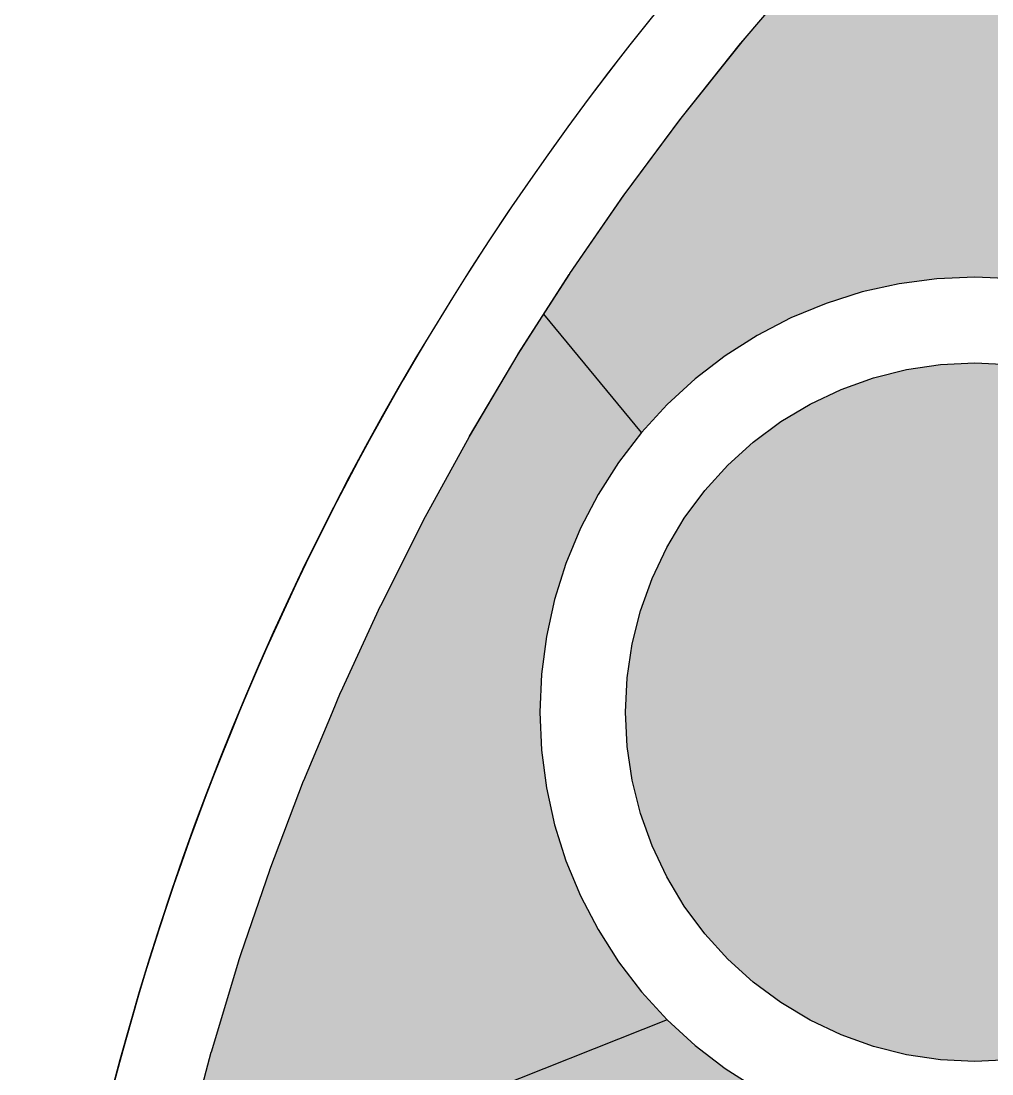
# Model space of a CAD drawing. Header units: millimetres. Extents: x -3894 to -3474, y -291 to 6.
# Drawn here: x -3755.86 to -3744.47, y -77.67 to -65.32 of the extents above; entities that cross this region are included whole.
import ezdxf

# ---------------------------------------------------------------- set-up
doc = ezdxf.new("R2010")
doc.units = ezdxf.units.MM
doc.layers.add('BLACK', color=7, linetype='Continuous')

msp = doc.modelspace()

# ---------------------------------------------------------------- hatches: boundary and pattern name
h = msp.add_hatch(color=256)
h.dxf.hatch_style = 1
h.paths.add_polyline_path([(-3740.744450646564, -72.23588638751855), (-3740.879999646564, -71.85705138751854), (-3741.052028646563, -71.49332638751855), (-3741.258880646564, -71.14821538751855), (-3741.498562646564, -70.82504138751855), (-3741.768767646563, -70.52691538751854), (-3742.066893646564, -70.25671038751855), (-3742.390067646564, -70.01702838751854), (-3742.735178646564, -69.81017638751854), (-3743.098903646563, -69.63814738751854), (-3743.477738646563, -69.50259838751855), (-3743.868035646564, -69.40483338751855), (-3744.266035646564, -69.34579638751853), (-3744.667905646564, -69.32605338751854), (-3745.069775646564, -69.34579638751853), (-3745.467775646563, -69.40483338751855), (-3745.858072646564, -69.50259838751855), (-3746.236907646564, -69.63814738751854), (-3746.600632646564, -69.81017638751854), (-3746.945743646564, -70.01702838751854), (-3747.268917646564, -70.25671038751855), (-3747.567043646564, -70.52691538751854), (-3747.837248646564, -70.82504138751855), (-3748.076930646564, -71.14821538751855), (-3748.283782646564, -71.49332638751856), (-3748.455811646564, -71.85705138751852), (-3748.591360646564, -72.23588638751855), (-3748.689125646564, -72.62618338751855), (-3748.748162646564, -73.02418338751855), (-3748.767905646564, -73.42605338751855), (-3748.748162646564, -73.82792338751855), (-3748.689125646564, -74.22592338751855), (-3748.591360646564, -74.61622038751855), (-3748.455811646564, -74.99505538751853), (-3748.283782646564, -75.35878038751855), (-3748.076930646564, -75.70389138751855), (-3747.837248646564, -76.02706538751856), (-3747.567043646564, -76.32519138751852), (-3747.268917646564, -76.59539638751855), (-3746.945743646564, -76.83507838751854), (-3746.600632646564, -77.04193038751853), (-3746.236907646564, -77.21395938751854), (-3745.858072646564, -77.34950838751854), (-3745.467775646563, -77.44727338751855), (-3745.069775646564, -77.50631038751854), (-3744.667905646564, -77.52605338751854), (-3744.266035646564, -77.50631038751854), (-3743.868035646564, -77.44727338751855), (-3743.477738646563, -77.34950838751854), (-3743.098903646563, -77.21395938751854), (-3742.735178646564, -77.04193038751853), (-3742.390067646564, -76.83507838751854), (-3742.066893646564, -76.59539638751855), (-3741.768767646563, -76.32519138751853), (-3741.498562646564, -76.02706538751855), (-3741.258880646564, -75.70389138751855), (-3741.052028646563, -75.35878038751855), (-3740.879999646564, -74.99505538751853), (-3740.744450646564, -74.61622038751855), (-3740.646685646564, -74.22592338751855), (-3740.587648646564, -73.82792338751855), (-3740.567905646564, -73.42605338751855), (-3740.587648646564, -73.02418338751855), (-3740.646685646564, -72.62618338751855)])
h.paths.add_polyline_path([(-3718.421685646564, -59.62092338751853), (-3718.362648646564, -59.22292338751852), (-3718.342905646564, -58.82105338751851), (-3718.362648646564, -58.41918338751852), (-3718.421685646564, -58.02118338751856), (-3718.519450646564, -57.6308863875185), (-3718.654999646564, -57.25205138751848), (-3718.827028646564, -56.88832638751857), (-3719.033880646564, -56.54321538751854), (-3719.273562646564, -56.22004138751857), (-3719.543767646564, -55.92191538751848), (-3719.841893646564, -55.65171038751856), (-3720.165067646564, -55.41202838751856), (-3720.510178646564, -55.20517638751855), (-3720.873903646564, -55.03314738751854), (-3721.252738646564, -54.89759838751854), (-3721.643035646564, -54.79983338751853), (-3722.041035646564, -54.74079638751854), (-3722.442905646564, -54.72105338751854), (-3722.844775646563, -54.74079638751854), (-3723.242775646564, -54.79983338751853), (-3723.633072646564, -54.89759838751854), (-3724.011907646563, -55.03314738751853), (-3724.375632646564, -55.20517638751855), (-3724.720743646564, -55.41202838751855), (-3725.043917646564, -55.65171038751853), (-3725.342043646564, -55.92191538751854), (-3725.612248646564, -56.22004138751853), (-3725.851930646564, -56.54321538751854), (-3726.058782646563, -56.88832638751855), (-3726.230811646564, -57.25205138751855), (-3726.366360646564, -57.63088638751853), (-3726.464125646564, -58.02118338751853), (-3726.523162646564, -58.41918338751853), (-3726.542905646564, -58.82105338751855), (-3726.523162646564, -59.22292338751852), (-3726.464125646564, -59.62092338751856), (-3726.366360646564, -60.01122038751855), (-3726.230811646564, -60.39005538751854), (-3726.058782646563, -60.75378038751857), (-3725.851930646564, -61.09889138751855), (-3725.612248646564, -61.4220653875185), (-3725.342043646564, -61.72019138751858), (-3725.043917646564, -61.99039638751853), (-3724.720743646564, -62.23007838751856), (-3724.375632646564, -62.43693038751855), (-3724.011907646563, -62.60895938751855), (-3723.633072646564, -62.74450838751854), (-3723.242775646564, -62.84227338751855), (-3722.844775646563, -62.90131038751855), (-3722.442905646564, -62.92105338751854), (-3722.041035646564, -62.90131038751855), (-3721.643035646564, -62.84227338751855), (-3721.252738646564, -62.74450838751855), (-3720.873903646564, -62.60895938751855), (-3720.510178646564, -62.43693038751854), (-3720.165067646564, -62.23007838751855), (-3719.841893646564, -61.99039638751856), (-3719.543767646564, -61.72019138751854), (-3719.273562646564, -61.42206538751853), (-3719.033880646564, -61.09889138751853), (-3718.827028646564, -60.75378038751855), (-3718.654999646564, -60.39005538751855), (-3718.519450646564, -60.01122038751859)])
h.paths.add_polyline_path([(-3696.137648646564, -73.82792338751851), (-3696.117905646563, -73.42605338751846), (-3696.137648646564, -73.02418338751859), (-3696.196685646564, -72.62618338751854), (-3696.294450646564, -72.23588638751858), (-3696.429999646564, -71.85705138751851), (-3696.602028646564, -71.49332638751862), (-3696.808880646563, -71.14821538751858), (-3697.048562646564, -70.82504138751851), (-3697.318767646564, -70.52691538751856), (-3697.616893646564, -70.25671038751855), (-3697.940067646564, -70.01702838751855), (-3698.285178646564, -69.81017638751854), (-3698.648903646564, -69.63814738751854), (-3699.027738646564, -69.50259838751855), (-3699.418035646564, -69.40483338751855), (-3699.816035646564, -69.34579638751853), (-3700.217905646564, -69.32605338751854), (-3700.619775646564, -69.34579638751853), (-3701.017775646564, -69.40483338751855), (-3701.408072646564, -69.50259838751855), (-3701.786907646564, -69.63814738751854), (-3702.150632646564, -69.81017638751854), (-3702.495743646564, -70.01702838751855), (-3702.818917646563, -70.25671038751855), (-3703.117043646564, -70.52691538751857), (-3703.387248646564, -70.82504138751852), (-3703.626930646564, -71.14821538751855), (-3703.833782646564, -71.49332638751855), (-3704.005811646564, -71.85705138751855), (-3704.141360646563, -72.23588638751856), (-3704.239125646563, -72.62618338751855), (-3704.298162646564, -73.02418338751849), (-3704.317905646564, -73.42605338751855), (-3704.298162646564, -73.82792338751861), (-3704.239125646563, -74.22592338751855), (-3704.141360646563, -74.61622038751854), (-3704.005811646564, -74.9950553875185), (-3703.833782646564, -75.35878038751855), (-3703.626930646564, -75.70389138751858), (-3703.387248646564, -76.02706538751853), (-3703.117043646564, -76.32519138751853), (-3702.818917646563, -76.59539638751852), (-3702.495743646564, -76.83507838751855), (-3702.150632646564, -77.04193038751852), (-3701.786907646564, -77.21395938751854), (-3701.408072646564, -77.34950838751854), (-3701.017775646564, -77.44727338751855), (-3700.619775646564, -77.50631038751854), (-3700.217905646564, -77.52605338751854), (-3699.816035646564, -77.50631038751854), (-3699.418035646564, -77.44727338751855), (-3699.027738646564, -77.34950838751854), (-3698.648903646564, -77.21395938751854), (-3698.285178646564, -77.04193038751853), (-3697.940067646564, -76.83507838751856), (-3697.616893646564, -76.59539638751856), (-3697.318767646564, -76.32519138751853), (-3697.048562646564, -76.02706538751856), (-3696.808880646563, -75.70389138751854), (-3696.602028646564, -75.35878038751855), (-3696.429999646564, -74.9950553875185), (-3696.294450646564, -74.61622038751857), (-3696.196685646564, -74.22592338751863)])
msp.add_hatch(color=256).paths.add_polyline_path([(-3737.946186937126, -61.8393479828081), (-3737.617107646564, -62.06977238751854), (-3737.269200248224, -62.2706359332997), (-3737.269195646564, -62.27063838751856), (-3737.152499646564, -62.32505438751855), (-3736.905117646564, -62.44041038751854), (-3736.527620646564, -62.57780838751854), (-3736.527614646564, -62.57780938751854), (-3736.527610646564, -62.57781138751855), (-3736.421942646564, -62.60612438751855), (-3736.139584646563, -62.68178238751855), (-3735.743963646564, -62.75154138751854), (-3735.543860931302, -62.76904738751857), (-3734.667526046202, -75.40130447505891), (-3740.143706646564, -75.78120238751853), (-3740.040878646564, -75.58367138751854), (-3739.870437646563, -75.17218938751854), (-3739.736507646563, -74.74741738751854), (-3739.640108646563, -74.31258938751854), (-3739.581973646564, -73.87101438751854), (-3739.562546646564, -73.42605338751855), (-3739.570590646564, -73.24180138751854), (-3739.581973646564, -72.98109238751854), (-3739.640108646563, -72.53951738751854), (-3739.736507646563, -72.10468938751853), (-3739.870437646563, -71.67991738751854), (-3739.959955646564, -71.46380138751854), (-3740.040880994381, -71.26842971936979), (-3740.246529646564, -70.87338338751854), (-3740.246531646564, -70.87338038751855), (-3740.246534646564, -70.87337438751854), (-3740.485844738458, -70.49773296453485), (-3740.756968646564, -70.14439738751854), (-3740.756972646564, -70.14439238751854), (-3740.828071646564, -70.06680138751855), (-3741.057872124737, -69.81601886568565), (-3741.386245646564, -69.51511938751855), (-3741.386250646563, -69.51511538751852), (-3741.739587646564, -69.24399038751855), (-3741.871948646564, -69.15966738751854), (-3742.042833646564, -69.05080138751853), (-3742.115225646563, -69.00468238751854), (-3742.115248349183, -69.00466977495248), (-3742.510283646563, -68.79902738751855), (-3742.921753646564, -68.62859138751853), (-3742.921766646564, -68.62858638751854), (-3743.346536646564, -68.49465638751855), (-3743.781371593108, -68.3982558427585), (-3744.222946646564, -68.34012038751854), (-3744.667905646564, -68.32069438751854), (-3745.112865646563, -68.34012038751854), (-3745.554440700019, -68.3982558427585), (-3745.989275646564, -68.49465638751855), (-3746.414045646564, -68.62858638751854), (-3746.414058646564, -68.62859138751854), (-3746.825528646564, -68.79902738751855), (-3747.220575646564, -69.00467638751854), (-3747.596224646564, -69.24399038751854), (-3747.949561646564, -69.51511538751852), (-3747.949566646564, -69.51511938751855), (-3748.277939646563, -69.81601838751853), (-3748.277940646564, -69.81601938751852), (-3748.578839646564, -70.14439238751854), (-3749.726342128722, -68.75663457325267), (-3749.426719646563, -68.28880138751853), (-3749.420875407352, -68.27967597573976), (-3748.783548297901, -67.35634844637218), (-3748.114740055937, -66.45558228902614), (-3747.415247870344, -65.57844596261359), (-3747.363034646564, -65.51741938751854), (-3747.017709646564, -65.11380138751855), (-3746.685881666928, -64.72595801337538), (-3745.927499602885, -63.89912572908346), (-3745.141069915313, -63.09900310082735), (-3744.32747944331, -62.32649029178144), (-3743.487708348986, -61.58251613432943), (-3742.622752880769, -60.86796837060673), (-3741.733660861875, -60.18370899078389), (-3740.821465970567, -59.53053649132478), (-3739.865113237061, -58.89450211078123), (-3739.754513214787, -58.86428028834729), (-3739.678774373232, -58.95509006268765), (-3739.638635646564, -59.18272638751853), (-3739.638632646564, -59.18273938751852), (-3739.534664636289, -59.57075742586449), (-3739.397262646564, -59.94826538751857), (-3739.397260411934, -59.94827060165307), (-3739.227491646564, -60.31234238751854), (-3739.227483646564, -60.31235738751846), (-3739.026629646564, -60.66024638751846), (-3739.026620646564, -60.66026138751854), (-3738.796200646564, -60.98933438751854), (-3738.631426646564, -61.18570338751854), (-3738.537981646564, -61.29706738751855), (-3738.253920164229, -61.58112886985261)])
h = msp.add_hatch(color=256)
h.paths.add_polyline_path([(-3747.118753646564, -79.10430838751856), (-3747.118761646564, -79.10431438751854), (-3751.704331366041, -83.68988410699568), (-3751.824907646564, -83.70575938751854), (-3751.970985646564, -83.76626638751854), (-3752.096427646564, -83.86252138751854), (-3752.192682646564, -83.98796338751855), (-3752.253190726501, -84.13404299472103), (-3752.273827646564, -84.29080138751856), (-3752.273827646564, -84.2908043875185), (-3752.253190726499, -84.44756278032689), (-3752.192681646564, -84.59364438751854), (-3752.096427646564, -84.71908538751853), (-3752.096427646564, -85.43093626171202), (-3754.843718014899, -85.38350806452635), (-3754.839779128828, -85.15534708843987), (-3754.833606646564, -85.03626838751855), (-3754.794969646563, -84.29080138751854), (-3754.781708047294, -84.03493509783722), (-3754.774971646564, -83.95708538751855), (-3754.684997176656, -82.91718633736832), (-3754.621906646564, -82.39758938751854), (-3754.549766177119, -81.80345008277328), (-3754.376170002764, -80.6950238946106), (-3754.375766919719, -80.69292660010936), (-3754.375761646564, -80.69289638751852), (-3754.374428646564, -80.68596338751854), (-3754.164419373908, -79.59325730957649), (-3754.108620510236, -79.34878584854751), (-3748.277939646563, -77.03608738751853), (-3747.949566646564, -77.33698638751854), (-3747.949561646564, -77.33699038751853), (-3747.596226069631, -77.60811429556053), (-3747.220582943713, -77.84742610942979), (-3746.825528646564, -78.05307838751855), (-3746.672066646564, -78.11664438751853), (-3746.414041646564, -78.22352138751855), (-3745.989269646564, -78.35745138751855), (-3745.554441646564, -78.45385038751854), (-3745.112866646564, -78.51198538751854), (-3744.667905646564, -78.53141238751854), (-3744.222944646564, -78.51198538751854), (-3744.222944646564, -79.01430338751854), (-3746.901454646564, -79.01430338751854), (-3747.016034243687, -79.04500426821636)])
h.paths.add_polyline_path([(-3749.089282646564, -75.97872338751856), (-3749.294931646564, -75.58367538751854), (-3749.465371420069, -75.17219627744565), (-3749.599302646564, -74.74742238751854), (-3749.695703646564, -74.31258538751854), (-3749.695704646564, -74.31257638751855), (-3749.753838646564, -73.87101238751853), (-3749.773264646564, -73.42605338751855), (-3749.753838646564, -72.98109338751854), (-3749.695704646564, -72.53952938751854), (-3749.695703646564, -72.53952038751854), (-3749.599302646564, -72.10468338751855), (-3749.465371420069, -71.6799094975914), (-3749.294931646564, -71.26843038751855), (-3749.089282646564, -70.87338338751854), (-3748.849968646564, -70.49773438751853), (-3748.578839731297, -70.14439228504392), (-3749.726342128722, -68.75663457325267), (-3750.024809646573, -69.22266438753302), (-3750.027029646558, -69.22626438750885), (-3750.597015646568, -70.18778438752565), (-3750.599067646561, -70.19138538751486), (-3751.135514646566, -71.1719863875233), (-3751.137468646562, -71.1757103875153), (-3751.639753646564, -72.17424838751812), (-3751.641555646566, -72.17799038752406), (-3752.109049646562, -73.19321638751498), (-3752.110763646565, -73.19711238752232), (-3752.206753646564, -73.42605338751855), (-3752.542947646562, -74.22789438751275), (-3752.544498646566, -74.23178038752388), (-3752.940854646562, -75.27688438751524), (-3752.942264646564, -75.28080538751945), (-3753.275456646564, -76.26004238751855), (-3753.302309646562, -76.33896238751306), (-3753.303614646564, -76.34302638751886), (-3753.626902646564, -77.41292038751945), (-3753.628037646564, -77.41692138751863), (-3753.914231646563, -78.4974343875171), (-3753.915238646563, -78.50152238751797), (-3754.052821646564, -79.10431438751854), (-3754.108620510236, -79.34878584854751), (-3748.277939707928, -77.03608741185819), (-3748.578840651201, -76.70771229115158), (-3748.849968646564, -76.35437138751854)])

# ---------------------------------------------------------------- linework, layer by layer
at = {"color": 7, "lineweight": 0}
for p, q in [((-3747.017709646564, -65.11380138751855), (-3747.363034646564, -65.51741938751854)), ((-3747.363034646564, -65.51741938751854), (-3747.017709646564, -65.11380138751855)), ((-3748.114740055937, -66.45558228902614), (-3747.415247870344, -65.5784459626136)), ((-3747.416561646564, -65.58009338751864), (-3748.113442646564, -66.45395538751836)), ((-3747.413847646564, -65.57680938751835), (-3747.416561646564, -65.58009338751864)), ((-3747.415247870344, -65.5784459626136), (-3747.363034646564, -65.51741938751854)), ((-3747.363034646564, -65.51741938751854), (-3747.413847646564, -65.57680938751835)), ((-3748.783548297901, -67.35634844637218), (-3748.114740055937, -66.45558228902614)), ((-3748.115998646564, -66.45727738751876), (-3748.782298646564, -67.35466538751862)), ((-3748.113442646564, -66.45395538751836), (-3748.115998646564, -66.45727738751876)), ((-3749.420875407352, -68.27967597573975), (-3748.783548297901, -67.35634844637218)), ((-3748.784759646564, -67.35810338751853), (-3749.419703646563, -68.27797838751862)), ((-3748.782298646564, -67.35466538751862), (-3748.784759646564, -67.35810338751853)), ((-3750.02596461088, -69.2244677589871), (-3749.426719646563, -68.28880138751853)), ((-3749.422013318049, -68.28145288467583), (-3750.024809646564, -69.22266438751845)), ((-3749.426719646563, -68.28880138751853), (-3749.420875407352, -68.27967597573975)), ((-3749.419703646563, -68.27797838751862), (-3749.422013318049, -68.28145288467583)), ((-3750.598078944633, -70.18957808483702), (-3750.02596461088, -69.2244677589871)), ((-3750.027029646564, -69.22626438751863), (-3750.597015646564, -70.18778438751856)), ((-3750.024809646564, -69.22266438751845), (-3750.027029646564, -69.22626438751863)), ((-3751.136517760533, -71.17382003475915), (-3750.598078944633, -70.18957808483702)), ((-3750.599067646564, -70.1913853875187), (-3751.135514646563, -71.17198638751849)), ((-3750.597015646564, -70.18778438751856), (-3750.599067646564, -70.1913853875187)), ((-3751.135514646563, -71.17198638751849), (-3751.137468646564, -71.17571038751855)), ((-3751.64068635082, -72.17610259507593), (-3751.136517760533, -71.17382003475915)), ((-3751.137468646564, -71.17571038751855), (-3751.639753646564, -72.17424838751836)), ((-3752.10994918731, -73.19516986104622), (-3751.64068635082, -72.17610259507593)), ((-3751.641555646564, -72.17799038751859), (-3752.109049646564, -73.19321638751836)), ((-3751.639753646564, -72.17424838751836), (-3751.641555646564, -72.17799038751859)), ((-3752.206753646564, -73.42605338751855), (-3752.10994918731, -73.19516986104622)), ((-3752.110763646564, -73.19711238751839), (-3752.206753646564, -73.42605338751855)), ((-3752.109049646564, -73.19321638751836), (-3752.110763646564, -73.19711238751839)), ((-3752.543756649019, -74.22982390243337), (-3752.206753646564, -73.42605338751855)), ((-3752.206753646564, -73.42605338751855), (-3752.542947646564, -74.22789438751846)), ((-3752.941592393786, -75.27882966543211), (-3752.543756649019, -74.22982390243337)), ((-3752.544498646564, -74.23178038751843), (-3752.940854646564, -75.27688438751862)), ((-3752.542947646564, -74.22789438751846), (-3752.544498646564, -74.23178038751843)), ((-3753.275456646564, -76.26004238751855), (-3752.941592393786, -75.27882966543211)), ((-3752.942264646564, -75.28080538751847), (-3753.275456646564, -76.26004238751855)), ((-3752.940854646564, -75.27688438751862), (-3752.942264646564, -75.28080538751847)), ((-3753.627512340844, -77.41493811861834), (-3753.302997419763, -76.34098372818407)), ((-3753.303614646564, -76.34302638751838), (-3753.626902646564, -77.41292038751857)), ((-3753.302309646564, -76.33896238751869), (-3753.303614646564, -76.34302638751838)), ((-3753.302997419763, -76.34098372818407), (-3753.275456646564, -76.26004238751855)), ((-3753.275456646564, -76.26004238751855), (-3753.302309646564, -76.33896238751869)), ((-3753.914766384888, -78.49945326880587), (-3753.627512340844, -77.41493811861834)), ((-3753.628037646564, -77.41692138751864), (-3753.914231646564, -78.49743438751875)), ((-3753.626902646564, -77.41292038751857), (-3753.628037646564, -77.41692138751864))]:
    msp.add_line(p, q, dxfattribs=at)
for p, q in [((-3748.578839646564, -70.14439238751854), (-3749.726342128722, -68.75663457325282)), ((-3748.277939646563, -77.03608738751853), (-3754.108620510236, -79.34878584854751))]:
    msp.add_line(p, q)
msp.add_arc((-3722.359643646563, -86.27709938789454), 33.50000000000023, 359.9999999993569, 179.9999999993569, dxfattribs=at)
at = {"layer": 'BLACK', "linetype": 'Continuous'}
for p, q in [((-3747.363034646564, -65.51741938751854), (-3747.017709646564, -65.11380138751855)), ((-3748.113442646564, -66.45395538751853), (-3747.416561646564, -65.58009338751855)), ((-3747.416561646564, -65.58009338751855), (-3747.413847646564, -65.57680938751855)), ((-3747.413847646564, -65.57680938751855), (-3747.363034646564, -65.51741938751854)), ((-3748.782298646564, -67.35466538751854), (-3748.115998646564, -66.45727738751854)), ((-3748.115998646564, -66.45727738751854), (-3748.113442646564, -66.45395538751853)), ((-3749.419703646563, -68.27797838751854), (-3748.784759646564, -67.35810338751854)), ((-3748.784759646564, -67.35810338751854), (-3748.782298646564, -67.35466538751854)), ((-3750.024809646564, -69.22266438751853), (-3749.426719646563, -68.28880138751853)), ((-3749.426719646563, -68.28880138751853), (-3749.422015646564, -68.28145638751855)), ((-3749.422015646564, -68.28145638751855), (-3749.419703646563, -68.27797838751854)), ((-3744.667905646564, -68.32069438751854), (-3745.112865646563, -68.34012038751854)), ((-3744.222946646564, -68.34012038751854), (-3744.667905646564, -68.32069438751854)), ((-3745.554438646564, -68.39825538751855), (-3745.989275646564, -68.49465638751855)), ((-3745.554429646564, -68.39825438751853), (-3745.554438646564, -68.39825538751855)), ((-3745.112865646563, -68.34012038751854), (-3745.554429646564, -68.39825438751853)), ((-3745.989275646564, -68.49465638751855), (-3746.414045646564, -68.62858638751854)), ((-3746.414058646564, -68.62859138751854), (-3746.825528646564, -68.79902738751855)), ((-3746.414045646564, -68.62858638751854), (-3746.414058646564, -68.62859138751854)), ((-3746.825528646564, -68.79902738751855), (-3747.220575646564, -69.00467638751854)), ((-3747.220575646564, -69.00467638751854), (-3747.596224646564, -69.24399038751855)), ((-3750.597015646564, -70.18778438751855), (-3750.027029646564, -69.22626438751854)), ((-3750.027029646564, -69.22626438751854), (-3750.024809646564, -69.22266438751853)), ((-3747.596224646564, -69.24399038751855), (-3747.949561646564, -69.51511538751853)), ((-3745.858072646564, -69.50259838751855), (-3745.467775646563, -69.40483338751855)), ((-3745.467775646563, -69.40483338751855), (-3745.069775646564, -69.34579638751853)), ((-3745.069775646564, -69.34579638751853), (-3744.667905646564, -69.32605338751854)), ((-3744.667905646564, -69.32605338751854), (-3744.266035646564, -69.34579638751853)), ((-3747.949566646564, -69.51511938751855), (-3748.277939646563, -69.81601838751854)), ((-3747.949561646564, -69.51511538751853), (-3747.949566646564, -69.51511938751855)), ((-3746.236907646564, -69.63814738751854), (-3745.858072646564, -69.50259838751855)), ((-3746.600632646564, -69.81017638751854), (-3746.236907646564, -69.63814738751854)), ((-3746.945743646564, -70.01702838751854), (-3746.600632646564, -69.81017638751854)), ((-3748.277940646564, -69.81601938751854), (-3748.578839646564, -70.14439238751854)), ((-3748.277939646563, -69.81601838751854), (-3748.277940646564, -69.81601938751854)), ((-3747.268917646564, -70.25671038751855), (-3746.945743646564, -70.01702838751854)), ((-3748.578843646564, -70.14439738751855), (-3748.849968646564, -70.49773438751853)), ((-3748.578839646564, -70.14439238751854), (-3748.578843646564, -70.14439738751855)), ((-3751.135514646563, -71.17198638751854), (-3750.599067646564, -70.19138538751855)), ((-3750.599067646564, -70.19138538751855), (-3750.597015646564, -70.18778438751855)), ((-3747.567043646564, -70.52691538751854), (-3747.268917646564, -70.25671038751855)), ((-3748.849968646564, -70.49773438751853), (-3749.089282646564, -70.87338338751854)), ((-3747.837248646564, -70.82504138751855), (-3747.567043646564, -70.52691538751854)), ((-3749.089282646564, -70.87338338751854), (-3749.294931646564, -71.26843038751855)), ((-3748.076930646564, -71.14821538751855), (-3747.837248646564, -70.82504138751855)), ((-3751.137468646564, -71.17571038751854), (-3751.135514646563, -71.17198638751854)), ((-3748.283782646564, -71.49332638751855), (-3748.076930646564, -71.14821538751855)), ((-3751.639753646564, -72.17424838751855), (-3751.137468646564, -71.17571038751854)), ((-3749.294931646564, -71.26843038751855), (-3749.465367646564, -71.67990038751854)), ((-3748.455811646564, -71.85705138751854), (-3748.283782646564, -71.49332638751855)), ((-3749.465372646564, -71.67991338751855), (-3749.599302646564, -72.10468338751855)), ((-3749.465367646564, -71.67990038751854), (-3749.465372646564, -71.67991338751855)), ((-3748.591360646564, -72.23588638751855), (-3748.455811646564, -71.85705138751854)), ((-3749.599302646564, -72.10468338751855), (-3749.695703646564, -72.53952038751854)), ((-3752.109049646564, -73.19321638751853), (-3751.641555646564, -72.17799038751855)), ((-3751.641555646564, -72.17799038751855), (-3751.639753646564, -72.17424838751855)), ((-3748.689125646564, -72.62618338751855), (-3748.591360646564, -72.23588638751855)), ((-3749.695704646564, -72.53952938751854), (-3749.753838646564, -72.98109338751854)), ((-3749.695703646564, -72.53952038751854), (-3749.695704646564, -72.53952938751854)), ((-3748.748162646564, -73.02418338751855), (-3748.689125646564, -72.62618338751855)), ((-3749.753838646564, -72.98109338751854), (-3749.773264646564, -73.42605338751855)), ((-3748.767905646564, -73.42605338751855), (-3748.748162646564, -73.02418338751855)), ((-3752.206753646564, -73.42605338751855), (-3752.110763646564, -73.19711238751854)), ((-3752.110763646564, -73.19711238751854), (-3752.109049646564, -73.19321638751853)), ((-3752.542947646564, -74.22789438751855), (-3752.206753646564, -73.42605338751855)), ((-3749.773264646564, -73.42605338751855), (-3749.753838646564, -73.87101238751853)), ((-3748.748162646564, -73.82792338751855), (-3748.767905646564, -73.42605338751855)), ((-3749.753838646564, -73.87101238751853), (-3749.695704646564, -74.31257638751853)), ((-3748.689125646564, -74.22592338751855), (-3748.748162646564, -73.82792338751855)), ((-3752.940854646564, -75.27688438751855), (-3752.544498646564, -74.23178038751854)), ((-3752.544498646564, -74.23178038751854), (-3752.542947646564, -74.22789438751855)), ((-3748.591360646564, -74.61622038751855), (-3748.689125646564, -74.22592338751855)), ((-3749.695704646564, -74.31257638751853), (-3749.695703646564, -74.31258538751854)), ((-3749.695703646564, -74.31258538751854), (-3749.599302646564, -74.74742238751854)), ((-3748.455811646564, -74.99505538751853), (-3748.591360646564, -74.61622038751855)), ((-3749.599302646564, -74.74742238751854), (-3749.465372646564, -75.17219238751855)), ((-3748.283782646564, -75.35878038751855), (-3748.455811646564, -74.99505538751853)), ((-3749.465372646564, -75.17219238751855), (-3749.465367646564, -75.17220538751855)), ((-3749.465367646564, -75.17220538751855), (-3749.294931646564, -75.58367538751854)), ((-3753.275456646564, -76.26004238751855), (-3752.942264646564, -75.28080538751854)), ((-3752.942264646564, -75.28080538751854), (-3752.940854646564, -75.27688438751855)), ((-3748.076930646564, -75.70389138751855), (-3748.283782646564, -75.35878038751855)), ((-3749.294931646564, -75.58367538751854), (-3749.089282646564, -75.97872338751854)), ((-3747.837248646564, -76.02706538751855), (-3748.076930646564, -75.70389138751855)), ((-3749.089282646564, -75.97872338751854), (-3748.849968646564, -76.35437138751854)), ((-3747.567043646564, -76.32519138751853), (-3747.837248646564, -76.02706538751855)), ((-3753.626902646564, -77.41292038751854), (-3753.303614646564, -76.34302638751853)), ((-3753.303614646564, -76.34302638751853), (-3753.302309646564, -76.33896238751854)), ((-3753.302309646564, -76.33896238751854), (-3753.275456646564, -76.26004238751855)), ((-3748.849968646564, -76.35437138751854), (-3748.578843646564, -76.70770838751852)), ((-3747.268917646564, -76.59539638751855), (-3747.567043646564, -76.32519138751853)), ((-3746.945743646564, -76.83507838751854), (-3747.268917646564, -76.59539638751855)), ((-3748.578843646564, -76.70770838751852), (-3748.578839646564, -76.70771338751854)), ((-3748.578839646564, -76.70771338751854), (-3748.277940646564, -77.03608638751854)), ((-3746.600632646564, -77.04193038751853), (-3746.945743646564, -76.83507838751854)), ((-3748.277940646564, -77.03608638751854), (-3748.277939646563, -77.03608738751853)), ((-3748.277939646563, -77.03608738751853), (-3747.949566646564, -77.33698638751855)), ((-3746.236907646564, -77.21395938751854), (-3746.600632646564, -77.04193038751853)), ((-3745.858072646564, -77.34950838751854), (-3746.236907646564, -77.21395938751854)), ((-3747.949566646564, -77.33698638751855), (-3747.949561646564, -77.33699038751854)), ((-3747.949561646564, -77.33699038751854), (-3747.596224646564, -77.60811538751855)), ((-3745.467775646563, -77.44727338751855), (-3745.858072646564, -77.34950838751854)), ((-3753.914231646564, -78.49743438751855), (-3753.628037646564, -77.41692138751854)), ((-3753.628037646564, -77.41692138751854), (-3753.626902646564, -77.41292038751854)), ((-3745.069775646564, -77.50631038751854), (-3745.467775646563, -77.44727338751855)), ((-3744.667905646564, -77.52605338751854), (-3745.069775646564, -77.50631038751854)), ((-3744.266035646564, -77.50631038751854), (-3744.667905646564, -77.52605338751854)), ((-3747.596224646564, -77.60811538751855), (-3747.596219646564, -77.60811838751854)), ((-3747.596219646564, -77.60811838751854), (-3747.220585646563, -77.84742438751853))]:
    msp.add_line(p, q, dxfattribs=at)
at = {"layer": 'BLACK'}
msp.add_arc((-3722.359643646564, -86.27709938751853), 33.5, 0, 180, dxfattribs=at)

doc.saveas('drawing.dxf')
